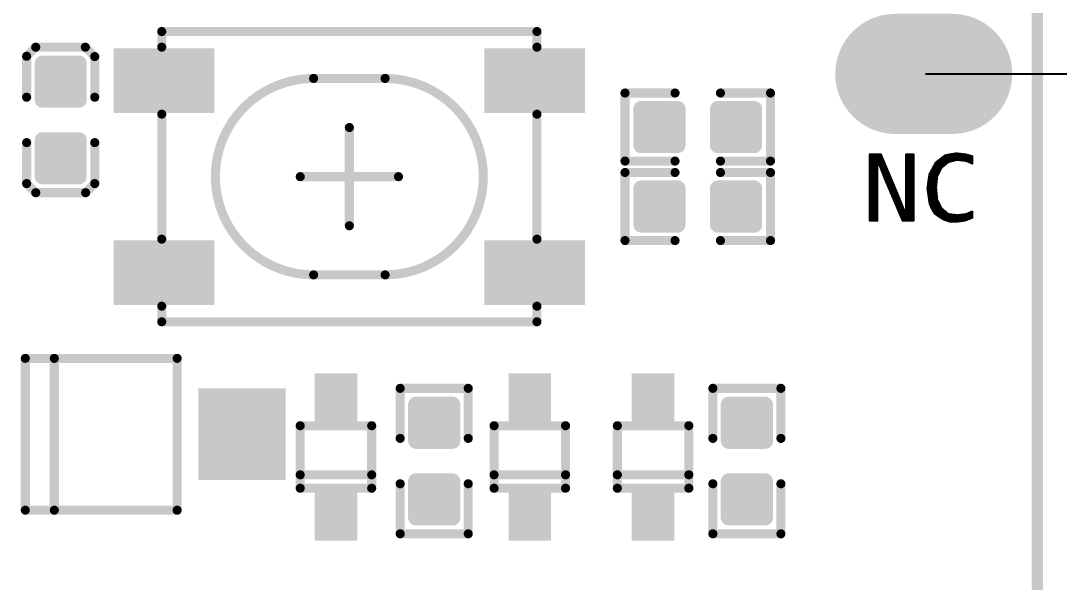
# Model space of a CAD drawing. Extents: x 18.8 to 58.3, y 22.4 to 94.7.
# Drawn here: x 39.42 to 51.05, y 33.63 to 39.92 of the extents above; entities that cross this region are included whole.
import ezdxf

# ---------------------------------------------------------------- set-up
doc = ezdxf.new("R2010")
doc.units = 0
doc.header["$MEASUREMENT"] = 0
doc.layers.get('0').update_dxf_attribs({"linetype": 'CONTINUOUS'})
doc.layers.get('Defpoints').update_dxf_attribs({"linetype": 'CONTINUOUS'})
doc.layers.add('SILKTOP_PHO', color=251, linetype='CONTINUOUS')
doc.layers.add('SOLDERTOP_PHO', color=7, linetype='CONTINUOUS')
doc.styles.get("Standard").update_dxf_attribs({"font": 'arial.ttf'})
doc.dimstyles.get("Standard").update_dxf_attribs({"dimtxt": 1.5, "dimasz": 1.5, "dimexe": 0.18, "dimexo": 0, "dimgap": 0.5, "dimtad": 0, "dimtih": 1, "dimtoh": 1, "dimzin": 0, "dimdsep": 46, "dimtxsty": 'Standard', "dimcen": 0.09, "dimadec": 0, "dimazin": 0, "dimtfac": 1, "dimtofl": 0, "dimtmove": 2, "dimatfit": 3, "dimfxl": 1, "dimtolj": 1, "dimtzin": 0, "dimarcsym": 0})

# ---------------------------------------------------------------- blocks, each defined once
blk = doc.blocks.new('ROUND_1')
at = {"const_width": 0.0127}
blk.add_lwpolyline([(-0.00635, 0, 1), (0.00635, 0, 1)], format="xyb", close=True, dxfattribs=at)
blk = doc.blocks.new('ROUND_33')
at = {"const_width": 0.0508}
blk.add_lwpolyline([(-0.0254, 0, 1), (0.0254, 0, 1)], format="xyb", close=True, dxfattribs=at)
blk = doc.blocks.new('RECTANGLE_228')
blk.add_solid([(0.238124, 0.27813), (0.238124, -0.27813), (-0.238124, 0.27813), (-0.238124, -0.27813)])
blk = doc.blocks.new('RECTANGLE_239')
blk.add_solid([(0.563118, 0.363092), (0.563118, -0.363092), (-0.563118, 0.363092), (-0.563118, -0.363092)])
blk = doc.blocks.new('OBLONG_245')
at = {"const_width": 1.3462}
blk.add_lwpolyline([(0.3175, 0), (-0.3175, 0)], dxfattribs=at)
at = {"const_width": 0.6731}
for points in [[(-0.65405, 0, 1), (0.01905, 0, 1)], [(-0.01905, 0, 1), (0.65405, 0, 1)]]:
    blk.add_lwpolyline(points, format="xyb", close=True, dxfattribs=at)
blk = doc.blocks.new('RECTANGLE_250')
blk.add_solid([(0.48806, 0.51308), (0.48806, -0.51308), (-0.48806, 0.51308), (-0.48806, -0.51308)])
blk = doc.blocks.new('ROUND_158')
at = {"const_width": 0.0889}
blk.add_lwpolyline([(-0.04445, 0, 1), (0.04445, 0, 1)], format="xyb", close=True, dxfattribs=at)
blk = doc.blocks.new('*D69')
at = {"color": 0, "linetype": 'Continuous', "lineweight": -2}
for p, q in [((49.549, 39.325), (54.589, 39.325)), ((54.409, 37.825), (54.409, 33.629)), ((54.409, 26.9), (54.409, 31.096)), ((49.625, 25.4), (54.589, 25.4))]:
    blk.add_line(p, q, dxfattribs=at)
at = {"color": 0, "linetype": 'Continuous'}
for points in [[(54.159, 37.825), (54.659, 37.825), (54.409, 39.325)], [(54.159, 26.9), (54.659, 26.9), (54.409, 25.4)]]:
    blk.add_solid(points, dxfattribs=at)
at = {"layer": 'Defpoints', "color": 0, "linetype": 'Continuous'}
for p in [(49.549, 39.325), (49.625, 25.4), (54.409, 25.4)]:
    blk.add_point(p, dxfattribs=at)
at = {"color": 0, "linetype": 'Continuous', "insert": (54.409, 32.363), "char_height": 1.5, "attachment_point": 5}
blk.add_mtext('\\A1;13.925', dxfattribs=at)

msp = doc.modelspace()

# ---------------------------------------------------------------- linework, layer by layer
at = {"layer": 'SILKTOP_PHO'}
for points, const_width in [([(50.8, 25.900126), (50.8, 78.49997)], 0.127), ([(45.200062, 39.799514), (40.999918, 39.799514)], 0.1016), ([(40.999918, 39.624508), (40.999918, 39.799514)], 0.1016), ([(45.200062, 39.624508), (45.200062, 39.799514)], 0.1016), ([(39.487602, 39.5224), (39.588948, 39.624)], 0.1016), ([(39.588948, 39.624), (40.1447, 39.624)], 0.1016), ([(40.1447, 39.624), (40.249602, 39.519098)], 0.1016), ([(39.487602, 39.063422), (39.487602, 39.5224)], 0.1016), ([(40.249602, 39.519098), (40.249602, 39.063422)], 0.1016), ([(42.69994, 39.274496), (43.50004, 39.274496)], 0.1016), ([(46.745906, 39.11092), (46.185582, 39.11092)], 0.1016), ([(46.185582, 39.11092), (46.185582, 38.34892)], 0.1016), ([(47.253906, 39.11092), (47.814484, 39.11092)], 0.1016), ([(47.814484, 39.11092), (47.814484, 38.34892)], 0.1016), ([(40.999918, 38.874446), (40.999918, 37.474398)], 0.1016), ([(45.200062, 37.474398), (45.200062, 38.874446)], 0.1016), ([(43.09999, 37.624512), (43.09999, 38.724586)], 0.1016), ([(39.487602, 38.555422), (39.487602, 38.096698)], 0.1016), ([(40.249602, 38.096698), (40.249602, 38.555422)], 0.1016), ([(46.185582, 38.34892), (46.745906, 38.34892)], 0.1016), ([(47.814484, 38.34892), (47.253906, 38.34892)], 0.1016), ([(49.049686, 38.422326), (48.927512, 38.422326)], 0.0254), ([(48.927512, 38.422326), (48.927512, 37.68344)], 0.0254), ([(48.9458, 37.68344), (48.9458, 38.422326)], 0.0254), ([(48.9712, 37.68344), (48.9712, 38.422326)], 0.0254), ([(48.9966, 37.68344), (48.9966, 38.422326)], 0.0254), ([(49.022, 38.316154), (49.022, 38.422326)], 0.0254), ([(49.0474, 38.27399), (49.0474, 38.422326)], 0.0254), ([(49.237392, 37.976302), (49.049686, 38.422326)], 0.0254), ([(49.0728, 38.20795), (49.0728, 38.367462)], 0.0254), ([(49.4157, 38.422326), (49.333658, 38.422326)], 0.0254), ([(49.333658, 38.422326), (49.333658, 37.802058)], 0.0254), ([(49.3522, 37.68344), (49.3522, 38.422326)], 0.0254), ([(49.3776, 37.68344), (49.3776, 38.422326)], 0.0254), ([(49.403, 37.68344), (49.403, 38.422326)], 0.0254), ([(49.4157, 37.68344), (49.4157, 38.422326)], 0.0254), ([(49.767998, 38.41115), (49.665128, 38.330886)], 0.0254), ([(49.7078, 38.234112), (49.7078, 38.36416)], 0.0254), ([(49.7332, 38.279578), (49.7332, 38.383972)], 0.0254), ([(49.7586, 38.300914), (49.7586, 38.403784)], 0.0254), ([(49.82464, 38.422326), (49.767998, 38.41115)], 0.0254), ([(49.784, 38.321996), (49.784, 38.414198)], 0.0254), ([(49.807368, 38.339776), (49.902872, 38.363652)], 0.0254), ([(49.8094, 38.340284), (49.8094, 38.419278)], 0.0254), ([(49.89449, 38.43401), (49.82464, 38.422326)], 0.0254), ([(49.8348, 38.346634), (49.8348, 38.424104)], 0.0254), ([(49.8602, 38.352984), (49.8602, 38.428422)], 0.0254), ([(49.8856, 38.359334), (49.8856, 38.432486)], 0.0254), ([(49.999138, 38.422326), (49.89449, 38.43401)], 0.0254), ([(49.902872, 38.363652), (49.907444, 38.363906)], 0.0254), ([(49.907444, 38.363906), (50.002948, 38.351968)], 0.0254), ([(49.911, 38.363398), (49.911, 38.432232)], 0.0254), ([(49.9364, 38.36035), (49.9364, 38.429438)], 0.0254), ([(49.9618, 38.357048), (49.9618, 38.426644)], 0.0254), ([(49.9872, 38.354), (49.9872, 38.42385)], 0.0254), ([(50.07229, 38.401498), (49.999138, 38.422326)], 0.0254), ([(50.002948, 38.351968), (50.006504, 38.350952)], 0.0254), ([(50.006504, 38.350952), (50.07229, 38.322758)], 0.0254), ([(50.0126, 38.348412), (50.0126, 38.418516)], 0.0254), ([(50.038, 38.33749), (50.038, 38.411404)], 0.0254), ([(50.0634, 38.326568), (50.0634, 38.404038)], 0.0254), ([(50.07229, 38.322758), (50.07229, 38.401498)], 0.0254), ([(46.745906, 38.220904), (46.185582, 38.220904)], 0.1016), ([(46.185582, 38.220904), (46.185582, 37.458904)], 0.1016), ([(47.253906, 38.220904), (47.814484, 38.220904)], 0.1016), ([(47.814484, 38.220904), (47.814484, 37.458904)], 0.1016), ([(49.009808, 38.303708), (49.034192, 38.308026)], 0.0254), ([(49.009808, 37.68344), (49.009808, 38.303708)], 0.0254), ([(49.034192, 38.308026), (49.093882, 38.153086)], 0.0254), ([(49.0982, 38.142926), (49.0982, 38.307264)], 0.0254), ([(49.1236, 38.083236), (49.1236, 38.246812)], 0.0254), ([(49.665128, 38.330886), (49.595786, 38.203886)], 0.0254), ([(49.6316, 37.798502), (49.6316, 38.269672)], 0.0254), ([(49.657, 37.759894), (49.657, 38.316154)], 0.0254), ([(49.679606, 38.177978), (49.727358, 38.273482)], 0.0254), ([(49.6824, 38.183312), (49.6824, 38.344348)], 0.0254), ([(49.727358, 38.273482), (49.73066, 38.277546)], 0.0254), ([(49.73066, 38.277546), (49.802288, 38.337236)], 0.0254), ([(49.802288, 38.337236), (49.807368, 38.339776)], 0.0254), ([(39.487602, 38.096698), (39.589202, 37.995098)], 0.1016), ([(40.148002, 37.995098), (40.249602, 38.096698)], 0.1016), ([(43.6499, 38.174422), (42.55008, 38.174422)], 0.1016), ([(49.093882, 38.153086), (49.293526, 37.68344)], 0.0254), ([(49.149, 38.023292), (49.149, 38.186614)], 0.0254), ([(49.1744, 37.963602), (49.1744, 38.126162)], 0.0254), ([(49.584102, 38.134544), (49.572418, 38.041072)], 0.0254), ([(49.595786, 38.203886), (49.584102, 38.134544)], 0.0254), ([(49.6062, 37.851334), (49.6062, 38.222936)], 0.0254), ([(49.666398, 38.054026), (49.678336, 38.173406)], 0.0254), ([(49.678336, 38.173406), (49.679606, 38.177978)], 0.0254), ([(39.589202, 37.995098), (40.148002, 37.995098)], 0.1016), ([(49.1998, 37.903912), (49.1998, 38.065964)], 0.0254), ([(49.2252, 37.844222), (49.2252, 38.005512)], 0.0254), ([(49.572418, 38.041072), (49.59604, 37.876988)], 0.0254), ([(49.5808, 37.982906), (49.5808, 38.107366)], 0.0254), ([(49.666398, 38.052756), (49.666398, 38.054026)], 0.0254), ([(49.666398, 38.05174), (49.666398, 38.052756)], 0.0254), ([(49.678336, 37.920422), (49.666398, 38.05174)], 0.0254), ([(49.30902, 37.797486), (49.237392, 37.976302)], 0.0254), ([(49.2506, 37.784278), (49.2506, 37.943536)], 0.0254), ([(49.679606, 37.91585), (49.678336, 37.920422)], 0.0254), ([(49.727358, 37.820346), (49.679606, 37.91585)], 0.0254), ([(49.6824, 37.740844), (49.6824, 37.910262)], 0.0254), ([(49.276, 37.724588), (49.276, 37.880036)], 0.0254), ([(49.3014, 37.68344), (49.3014, 37.816536)], 0.0254), ([(49.333658, 37.802058), (49.30902, 37.797486)], 0.0254), ([(49.3268, 37.68344), (49.3268, 37.790882)], 0.0254), ([(49.59604, 37.876988), (49.6189, 37.819584)], 0.0254), ([(49.6189, 37.819584), (49.652936, 37.762942)], 0.0254), ([(49.7078, 37.723318), (49.7078, 37.859462)], 0.0254), ([(49.73066, 37.816282), (49.727358, 37.820346)], 0.0254), ([(49.802288, 37.756592), (49.73066, 37.816282)], 0.0254), ([(49.7332, 37.708078), (49.7332, 37.813996)], 0.0254), ([(49.7586, 37.693346), (49.7586, 37.792914)], 0.0254), ([(49.784, 37.684964), (49.784, 37.771832)], 0.0254), ([(50.07229, 37.782754), (50.006504, 37.75456)], 0.0254), ([(50.038, 37.70249), (50.038, 37.768022)], 0.0254), ([(50.0634, 37.711888), (50.0634, 37.778944)], 0.0254), ([(50.07229, 37.715444), (50.07229, 37.782754)], 0.0254), ([(48.927512, 37.68344), (49.009808, 37.68344)], 0.0254), ([(49.293526, 37.68344), (49.4157, 37.68344)], 0.0254), ([(49.652936, 37.762942), (49.698148, 37.72916)], 0.0254), ([(49.698148, 37.72916), (49.75606, 37.694362)], 0.0254), ([(49.75606, 37.694362), (49.824386, 37.671502)], 0.0254), ([(49.808892, 37.753798), (49.802288, 37.756592)], 0.0254), ([(49.904396, 37.741606), (49.808892, 37.753798)], 0.0254), ([(49.8094, 37.676582), (49.8094, 37.753544)], 0.0254), ([(49.824386, 37.671502), (49.89322, 37.671502)], 0.0254), ([(49.8348, 37.671502), (49.8348, 37.750496)], 0.0254), ([(49.8602, 37.671502), (49.8602, 37.747194)], 0.0254), ([(49.8856, 37.671502), (49.8856, 37.744146)], 0.0254), ([(49.89322, 37.671502), (49.986438, 37.683186)], 0.0254), ([(49.907444, 37.741606), (49.904396, 37.741606)], 0.0254), ([(50.002948, 37.753798), (49.907444, 37.741606)], 0.0254), ([(49.911, 37.673788), (49.911, 37.742114)], 0.0254), ([(49.9364, 37.676836), (49.9364, 37.745416)], 0.0254), ([(49.9618, 37.680138), (49.9618, 37.748464)], 0.0254), ([(49.986438, 37.683186), (50.07229, 37.715444)], 0.0254), ([(49.9872, 37.68344), (49.9872, 37.751766)], 0.0254), ([(50.006504, 37.75456), (50.002948, 37.753798)], 0.0254), ([(50.0126, 37.692838), (50.0126, 37.7571)], 0.0254), ([(46.185582, 37.458904), (46.745906, 37.458904)], 0.1016), ([(47.814484, 37.458904), (47.253906, 37.458904)], 0.1016), ([(43.50004, 37.074602), (42.69994, 37.074602)], 0.1016), ([(40.999918, 36.549584), (40.999918, 36.72459)], 0.1016), ([(45.200062, 36.549584), (45.200062, 36.72459)], 0.1016), ([(40.999918, 36.549584), (45.200062, 36.549584)], 0.1016), ([(39.472616, 36.139882), (41.172384, 36.139882)], 0.1016), ([(39.472616, 34.440114), (39.472616, 36.139882)], 0.1016), ([(39.797482, 36.139882), (39.797482, 34.440114)], 0.1016), ([(41.172384, 36.139882), (41.172384, 34.440114)], 0.1016), ([(44.43095, 35.804348), (43.66895, 35.804348)], 0.1016), ([(43.66895, 35.804348), (43.66895, 35.244024)], 0.1016), ([(44.43095, 35.244024), (44.43095, 35.804348)], 0.1016), ([(47.93107, 35.804348), (47.16907, 35.804348)], 0.1016), ([(47.16907, 35.804348), (47.16907, 35.244024)], 0.1016), ([(47.93107, 35.244024), (47.93107, 35.804348)], 0.1016), ([(42.55008, 35.38601), (43.349926, 35.38601)], 0.1016), ([(42.55008, 34.685986), (42.55008, 35.38601)], 0.1016), ([(43.349926, 35.38601), (43.349926, 34.685986)], 0.1016), ([(44.720002, 35.38601), (45.520102, 35.38601)], 0.1016), ([(44.720002, 34.685986), (44.720002, 35.38601)], 0.1016), ([(45.520102, 35.38601), (45.520102, 34.685986)], 0.1016), ([(46.099984, 35.38601), (46.900084, 35.38601)], 0.1016), ([(46.099984, 34.685986), (46.099984, 35.38601)], 0.1016), ([(46.900084, 35.38601), (46.900084, 34.685986)], 0.1016), ([(43.349926, 34.8361), (42.55008, 34.8361)], 0.1016), ([(45.520102, 34.8361), (44.720002, 34.8361)], 0.1016), ([(46.900084, 34.8361), (46.099984, 34.8361)], 0.1016), ([(43.66895, 34.1757), (43.66895, 34.736024)], 0.1016), ([(44.43095, 34.736024), (44.43095, 34.1757)], 0.1016), ([(47.16907, 34.1757), (47.16907, 34.736024)], 0.1016), ([(47.93107, 34.736024), (47.93107, 34.1757)], 0.1016), ([(43.349926, 34.685986), (42.55008, 34.685986)], 0.1016), ([(45.520102, 34.685986), (44.720002, 34.685986)], 0.1016), ([(46.900084, 34.685986), (46.099984, 34.685986)], 0.1016), ([(41.172384, 34.440114), (39.472616, 34.440114)], 0.1016), ([(44.43095, 34.1757), (43.66895, 34.1757)], 0.1016), ([(47.93107, 34.1757), (47.16907, 34.1757)], 0.1016)]:
    msp.add_lwpolyline(points, dxfattribs=dict(at, const_width=const_width))
at = {"layer": 'SILKTOP_PHO', "const_width": 0.1016}
for points in [[(42.69994, 39.274496, 1), (42.69994, 37.074602)], [(43.50004, 37.074602, 1), (43.50004, 39.274496)]]:
    msp.add_lwpolyline(points, format="xyb", dxfattribs=at)
at = {"layer": 'SOLDERTOP_PHO'}
for points, const_width in [([(50.8, 25.900126), (50.8, 78.49997)], 0.127), ([(39.665402, 39.035228), (39.665402, 39.441628)], 0.1778), ([(39.665402, 39.441628), (40.071802, 39.441628)], 0.1778), ([(39.8018, 39.035228), (39.8018, 39.441628)], 0.1778), ([(39.9796, 39.035228), (39.9796, 39.441628)], 0.1778), ([(40.071802, 39.441628), (40.071802, 39.035228)], 0.1778), ([(39.665402, 39.2684), (40.071802, 39.2684)], 0.1778), ([(39.665402, 39.0906), (40.071802, 39.0906)], 0.1778), ([(40.071802, 39.035228), (39.665402, 39.035228)], 0.1778), ([(46.3677, 38.52672), (46.3677, 38.93312)], 0.1778), ([(46.3677, 38.93312), (46.7741, 38.93312)], 0.1778), ([(46.3677, 38.9128), (46.7741, 38.9128)], 0.1778), ([(46.3804, 38.52672), (46.3804, 38.93312)], 0.1778), ([(46.5582, 38.52672), (46.5582, 38.93312)], 0.1778), ([(46.736, 38.52672), (46.736, 38.93312)], 0.1778), ([(46.7741, 38.93312), (46.7741, 38.52672)], 0.1778), ([(47.225712, 38.52672), (47.225712, 38.93312)], 0.1778), ([(47.225712, 38.93312), (47.632112, 38.93312)], 0.1778), ([(47.225712, 38.9128), (47.632112, 38.9128)], 0.1778), ([(47.2694, 38.52672), (47.2694, 38.93312)], 0.1778), ([(47.4472, 38.52672), (47.4472, 38.93312)], 0.1778), ([(47.625, 38.52672), (47.625, 38.93312)], 0.1778), ([(47.632112, 38.93312), (47.632112, 38.52672)], 0.1778), ([(46.3677, 38.735), (46.7741, 38.735)], 0.1778), ([(47.225712, 38.735), (47.632112, 38.735)], 0.1778), ([(39.665402, 38.177216), (39.665402, 38.583616)], 0.1778), ([(39.665402, 38.583616), (40.071802, 38.583616)], 0.1778), ([(39.665402, 38.5572), (40.071802, 38.5572)], 0.1778), ([(39.8018, 38.177216), (39.8018, 38.583616)], 0.1778), ([(39.9796, 38.177216), (39.9796, 38.583616)], 0.1778), ([(40.071802, 38.583616), (40.071802, 38.177216)], 0.1778), ([(46.3677, 38.5572), (46.7741, 38.5572)], 0.1778), ([(46.7741, 38.52672), (46.3677, 38.52672)], 0.1778), ([(47.225712, 38.5572), (47.632112, 38.5572)], 0.1778), ([(47.632112, 38.52672), (47.225712, 38.52672)], 0.1778), ([(39.665402, 38.3794), (40.071802, 38.3794)], 0.1778), ([(39.665402, 38.2016), (40.071802, 38.2016)], 0.1778), ([(40.071802, 38.177216), (39.665402, 38.177216)], 0.1778), ([(46.3677, 37.636704), (46.3677, 38.043104)], 0.1778), ([(46.3677, 38.043104), (46.7741, 38.043104)], 0.1778), ([(46.3804, 37.636704), (46.3804, 38.043104)], 0.1778), ([(46.5582, 37.636704), (46.5582, 38.043104)], 0.1778), ([(46.736, 37.636704), (46.736, 38.043104)], 0.1778), ([(46.7741, 38.043104), (46.7741, 37.636704)], 0.1778), ([(47.225712, 37.636704), (47.225712, 38.043104)], 0.1778), ([(47.225712, 38.043104), (47.632112, 38.043104)], 0.1778), ([(47.2694, 37.636704), (47.2694, 38.043104)], 0.1778), ([(47.4472, 37.636704), (47.4472, 38.043104)], 0.1778), ([(47.625, 37.636704), (47.625, 38.043104)], 0.1778), ([(47.632112, 38.043104), (47.632112, 37.636704)], 0.1778), ([(46.3677, 38.0238), (46.7741, 38.0238)], 0.1778), ([(47.225712, 38.0238), (47.632112, 38.0238)], 0.1778), ([(46.3677, 37.846), (46.7741, 37.846)], 0.1778), ([(47.225712, 37.846), (47.632112, 37.846)], 0.1778), ([(46.3677, 37.6682), (46.7741, 37.6682)], 0.1778), ([(46.7741, 37.636704), (46.3677, 37.636704)], 0.1778), ([(47.225712, 37.6682), (47.632112, 37.6682)], 0.1778), ([(47.632112, 37.636704), (47.225712, 37.636704)], 0.1778), ([(43.84675, 35.21583), (43.84675, 35.62223)], 0.1778), ([(43.84675, 35.62223), (44.25315, 35.62223)], 0.1778), ([(43.8912, 35.21583), (43.8912, 35.62223)], 0.1778), ([(44.069, 35.21583), (44.069, 35.62223)], 0.1778), ([(44.2468, 35.21583), (44.2468, 35.62223)], 0.1778), ([(44.25315, 35.62223), (44.25315, 35.21583)], 0.1778), ([(47.34687, 35.21583), (47.34687, 35.62223)], 0.1778), ([(47.34687, 35.62223), (47.75327, 35.62223)], 0.1778), ([(47.4472, 35.21583), (47.4472, 35.62223)], 0.1778), ([(47.625, 35.21583), (47.625, 35.62223)], 0.1778), ([(47.75327, 35.62223), (47.75327, 35.21583)], 0.1778), ([(43.84675, 35.5346), (44.25315, 35.5346)], 0.1778), ([(47.34687, 35.5346), (47.75327, 35.5346)], 0.1778), ([(43.84675, 35.3568), (44.25315, 35.3568)], 0.1778), ([(47.34687, 35.3568), (47.75327, 35.3568)], 0.1778), ([(44.25315, 35.21583), (43.84675, 35.21583)], 0.1778), ([(47.75327, 35.21583), (47.34687, 35.21583)], 0.1778), ([(43.84675, 34.357818), (43.84675, 34.764218)], 0.1778), ([(43.84675, 34.764218), (44.25315, 34.764218)], 0.1778), ([(43.8912, 34.357818), (43.8912, 34.764218)], 0.1778), ([(44.069, 34.357818), (44.069, 34.764218)], 0.1778), ([(44.2468, 34.357818), (44.2468, 34.764218)], 0.1778), ([(44.25315, 34.764218), (44.25315, 34.357818)], 0.1778), ([(47.34687, 34.357818), (47.34687, 34.764218)], 0.1778), ([(47.34687, 34.764218), (47.75327, 34.764218)], 0.1778), ([(47.4472, 34.357818), (47.4472, 34.764218)], 0.1778), ([(47.625, 34.357818), (47.625, 34.764218)], 0.1778), ([(47.75327, 34.764218), (47.75327, 34.357818)], 0.1778), ([(43.84675, 34.6456), (44.25315, 34.6456)], 0.1778), ([(47.34687, 34.6456), (47.75327, 34.6456)], 0.1778), ([(43.84675, 34.4678), (44.25315, 34.4678)], 0.1778), ([(47.34687, 34.4678), (47.75327, 34.4678)], 0.1778), ([(44.25315, 34.357818), (43.84675, 34.357818)], 0.1778), ([(47.75327, 34.357818), (47.34687, 34.357818)], 0.1778)]:
    msp.add_lwpolyline(points, dxfattribs=dict(at, const_width=const_width))

# ---------------------------------------------------------------- block references
at = {"layer": 'SILKTOP_PHO'}
for name, p in [('ROUND_33', (40.999918, 39.799514)), ('ROUND_33', (40.999918, 39.799514)), ('ROUND_33', (45.200062, 39.799514)), ('ROUND_33', (45.200062, 39.799514)), ('ROUND_33', (39.588948, 39.624)), ('ROUND_33', (40.1447, 39.624)), ('ROUND_33', (40.999918, 39.624508)), ('ROUND_33', (45.200062, 39.624508)), ('ROUND_33', (39.487602, 39.5224)), ('ROUND_33', (40.249602, 39.519098)), ('ROUND_33', (42.69994, 39.274496)), ('ROUND_33', (42.69994, 39.274496)), ('ROUND_33', (43.50004, 39.274496)), ('ROUND_33', (43.50004, 39.274496)), ('ROUND_33', (39.487602, 39.063422)), ('ROUND_33', (40.249602, 39.063422)), ('ROUND_33', (46.185582, 39.11092)), ('ROUND_33', (46.745906, 39.11092)), ('ROUND_33', (47.253906, 39.11092)), ('ROUND_33', (47.814484, 39.11092)), ('ROUND_33', (40.999918, 38.874446)), ('ROUND_33', (45.200062, 38.874446)), ('ROUND_33', (43.09999, 38.724586)), ('ROUND_33', (39.487602, 38.555422)), ('ROUND_33', (40.249602, 38.555422)), ('ROUND_33', (46.185582, 38.34892)), ('ROUND_33', (46.745906, 38.34892)), ('ROUND_33', (47.253906, 38.34892)), ('ROUND_33', (47.814484, 38.34892)), ('ROUND_1', (48.927512, 38.422326)), ('ROUND_1', (48.9458, 38.422326)), ('ROUND_1', (48.9712, 38.422326)), ('ROUND_1', (48.9966, 38.422326)), ('ROUND_1', (49.022, 38.422326)), ('ROUND_1', (49.0474, 38.422326)), ('ROUND_1', (49.049686, 38.422326)), ('ROUND_1', (49.0728, 38.367462)), ('ROUND_1', (49.333658, 38.422326)), ('ROUND_1', (49.3522, 38.422326)), ('ROUND_1', (49.3776, 38.422326)), ('ROUND_1', (49.403, 38.422326)), ('ROUND_1', (49.4157, 38.422326)), ('ROUND_1', (49.4157, 38.422326)), ('ROUND_1', (49.7078, 38.36416)), ('ROUND_1', (49.7332, 38.383972)), ('ROUND_1', (49.7586, 38.403784)), ('ROUND_1', (49.767998, 38.41115)), ('ROUND_1', (49.784, 38.414198)), ('ROUND_1', (49.8094, 38.419278)), ('ROUND_1', (49.82464, 38.422326)), ('ROUND_1', (49.8348, 38.424104)), ('ROUND_1', (49.8602, 38.428422)), ('ROUND_1', (49.8602, 38.352984)), ('ROUND_1', (49.8856, 38.432486)), ('ROUND_1', (49.8856, 38.359334)), ('ROUND_1', (49.89449, 38.43401)), ('ROUND_1', (49.902872, 38.363652)), ('ROUND_1', (49.907444, 38.363906)), ('ROUND_1', (49.911, 38.432232)), ('ROUND_1', (49.911, 38.363398)), ('ROUND_1', (49.9364, 38.429438)), ('ROUND_1', (49.9364, 38.36035)), ('ROUND_1', (49.9618, 38.426644)), ('ROUND_1', (49.9618, 38.357048)), ('ROUND_1', (49.9872, 38.42385)), ('ROUND_1', (49.9872, 38.354)), ('ROUND_1', (49.999138, 38.422326)), ('ROUND_1', (50.002948, 38.351968)), ('ROUND_1', (50.006504, 38.350952)), ('ROUND_1', (50.0126, 38.418516)), ('ROUND_1', (50.0126, 38.348412)), ('ROUND_1', (50.038, 38.411404)), ('ROUND_1', (50.0634, 38.404038)), ('ROUND_1', (50.07229, 38.401498)), ('ROUND_1', (50.07229, 38.401498)), ('ROUND_33', (46.185582, 38.220904)), ('ROUND_33', (46.745906, 38.220904)), ('ROUND_33', (47.253906, 38.220904)), ('ROUND_33', (47.814484, 38.220904)), ('ROUND_1', (49.009808, 38.303708)), ('ROUND_1', (49.009808, 38.303708)), ('ROUND_1', (49.022, 38.316154)), ('ROUND_1', (49.034192, 38.308026)), ('ROUND_1', (49.0474, 38.27399)), ('ROUND_1', (49.0982, 38.307264)), ('ROUND_1', (49.1236, 38.246812)), ('ROUND_1', (49.6316, 38.269672)), ('ROUND_1', (49.657, 38.316154)), ('ROUND_1', (49.665128, 38.330886)), ('ROUND_1', (49.6824, 38.344348)), ('ROUND_1', (49.7078, 38.234112)), ('ROUND_1', (49.727358, 38.273482)), ('ROUND_1', (49.73066, 38.277546)), ('ROUND_1', (49.7332, 38.279578)), ('ROUND_1', (49.7586, 38.300914)), ('ROUND_1', (49.784, 38.321996)), ('ROUND_1', (49.802288, 38.337236)), ('ROUND_1', (49.807368, 38.339776)), ('ROUND_1', (49.8094, 38.340284)), ('ROUND_1', (49.8348, 38.346634)), ('ROUND_1', (50.038, 38.33749)), ('ROUND_1', (50.0634, 38.326568)), ('ROUND_1', (50.07229, 38.322758)), ('ROUND_33', (39.487602, 38.096698)), ('ROUND_33', (40.249602, 38.096698)), ('ROUND_33', (42.55008, 38.174422)), ('ROUND_33', (43.6499, 38.174422)), ('ROUND_1', (49.0728, 38.20795)), ('ROUND_1', (49.093882, 38.153086)), ('ROUND_1', (49.0982, 38.142926)), ('ROUND_1', (49.149, 38.186614)), ('ROUND_1', (49.1744, 38.126162)), ('ROUND_1', (49.584102, 38.134544)), ('ROUND_1', (49.595786, 38.203886)), ('ROUND_1', (49.6062, 38.222936)), ('ROUND_1', (49.678336, 38.173406)), ('ROUND_1', (49.679606, 38.177978)), ('ROUND_1', (49.6824, 38.183312)), ('ROUND_33', (39.589202, 37.995098)), ('ROUND_33', (40.148002, 37.995098)), ('ROUND_1', (49.1236, 38.083236)), ('ROUND_1', (49.149, 38.023292)), ('ROUND_1', (49.1998, 38.065964)), ('ROUND_1', (49.2252, 38.005512)), ('ROUND_1', (49.572418, 38.041072)), ('ROUND_1', (49.5808, 38.107366)), ('ROUND_1', (49.666398, 38.054026)), ('ROUND_1', (49.666398, 38.052756)), ('ROUND_1', (49.666398, 38.05174)), ('ROUND_1', (49.1744, 37.963602)), ('ROUND_1', (49.1998, 37.903912)), ('ROUND_1', (49.237392, 37.976302)), ('ROUND_1', (49.2506, 37.943536)), ('ROUND_1', (49.5808, 37.982906)), ('ROUND_1', (49.678336, 37.920422)), ('ROUND_1', (49.679606, 37.91585)), ('ROUND_1', (49.6824, 37.910262)), ('ROUND_1', (49.2252, 37.844222)), ('ROUND_1', (49.2506, 37.784278)), ('ROUND_1', (49.276, 37.880036)), ('ROUND_1', (49.3014, 37.816536)), ('ROUND_1', (49.30902, 37.797486)), ('ROUND_1', (49.3268, 37.790882)), ('ROUND_1', (49.333658, 37.802058)), ('ROUND_1', (49.59604, 37.876988)), ('ROUND_1', (49.6062, 37.851334)), ('ROUND_1', (49.6189, 37.819584)), ('ROUND_1', (49.6316, 37.798502)), ('ROUND_1', (49.7078, 37.859462)), ('ROUND_1', (49.727358, 37.820346)), ('ROUND_1', (49.73066, 37.816282)), ('ROUND_1', (49.7332, 37.813996)), ('ROUND_1', (49.7586, 37.792914)), ('ROUND_1', (49.784, 37.771832)), ('ROUND_1', (50.038, 37.768022)), ('ROUND_1', (50.0634, 37.778944)), ('ROUND_1', (50.07229, 37.782754)), ('ROUND_33', (43.09999, 37.624512)), ('ROUND_1', (48.927512, 37.68344)), ('ROUND_1', (48.9458, 37.68344)), ('ROUND_1', (48.9712, 37.68344)), ('ROUND_1', (48.9966, 37.68344)), ('ROUND_1', (49.009808, 37.68344)), ('ROUND_1', (49.276, 37.724588)), ('ROUND_1', (49.293526, 37.68344)), ('ROUND_1', (49.3014, 37.68344)), ('ROUND_1', (49.3268, 37.68344)), ('ROUND_1', (49.3522, 37.68344)), ('ROUND_1', (49.3776, 37.68344)), ('ROUND_1', (49.403, 37.68344)), ('ROUND_1', (49.4157, 37.68344)), ('ROUND_1', (49.652936, 37.762942)), ('ROUND_1', (49.657, 37.759894)), ('ROUND_1', (49.6824, 37.740844)), ('ROUND_1', (49.698148, 37.72916)), ('ROUND_1', (49.7078, 37.723318)), ('ROUND_1', (49.7332, 37.708078)), ('ROUND_1', (49.75606, 37.694362)), ('ROUND_1', (49.7586, 37.693346)), ('ROUND_1', (49.784, 37.684964)), ('ROUND_1', (49.802288, 37.756592)), ('ROUND_1', (49.808892, 37.753798)), ('ROUND_1', (49.808892, 37.753798)), ('ROUND_1', (49.8094, 37.753544)), ('ROUND_1', (49.8094, 37.676582)), ('ROUND_1', (49.824386, 37.671502)), ('ROUND_1', (49.8348, 37.750496)), ('ROUND_1', (49.8348, 37.671502)), ('ROUND_1', (49.8602, 37.747194)), ('ROUND_1', (49.8602, 37.671502)), ('ROUND_1', (49.8856, 37.744146)), ('ROUND_1', (49.8856, 37.671502)), ('ROUND_1', (49.89322, 37.671502)), ('ROUND_1', (49.904396, 37.741606)), ('ROUND_1', (49.907444, 37.741606)), ('ROUND_1', (49.911, 37.742114)), ('ROUND_1', (49.911, 37.673788)), ('ROUND_1', (49.9364, 37.745416)), ('ROUND_1', (49.9364, 37.676836)), ('ROUND_1', (49.9618, 37.748464)), ('ROUND_1', (49.9618, 37.680138)), ('ROUND_1', (49.986438, 37.683186)), ('ROUND_1', (49.9872, 37.751766)), ('ROUND_1', (49.9872, 37.68344)), ('ROUND_1', (50.002948, 37.753798)), ('ROUND_1', (50.002948, 37.753798)), ('ROUND_1', (50.006504, 37.75456)), ('ROUND_1', (50.0126, 37.7571)), ('ROUND_1', (50.0126, 37.692838)), ('ROUND_1', (50.038, 37.70249)), ('ROUND_1', (50.0634, 37.711888)), ('ROUND_1', (50.07229, 37.715444)), ('ROUND_33', (40.999918, 37.474398)), ('ROUND_33', (45.200062, 37.474398)), ('ROUND_33', (46.185582, 37.458904)), ('ROUND_33', (46.745906, 37.458904)), ('ROUND_33', (47.253906, 37.458904)), ('ROUND_33', (47.814484, 37.458904)), ('ROUND_33', (42.69994, 37.074602)), ('ROUND_33', (42.69994, 37.074602)), ('ROUND_33', (43.50004, 37.074602)), ('ROUND_33', (43.50004, 37.074602)), ('ROUND_33', (40.999918, 36.72459)), ('ROUND_33', (45.200062, 36.72459)), ('ROUND_33', (40.999918, 36.549584)), ('ROUND_33', (40.999918, 36.549584)), ('ROUND_33', (45.200062, 36.549584)), ('ROUND_33', (45.200062, 36.549584)), ('ROUND_33', (39.472616, 36.139882)), ('ROUND_33', (39.472616, 36.139882)), ('ROUND_33', (39.797482, 36.139882)), ('ROUND_33', (41.172384, 36.139882)), ('ROUND_33', (43.66895, 35.804348)), ('ROUND_33', (44.43095, 35.804348)), ('ROUND_33', (47.16907, 35.804348)), ('ROUND_33', (47.93107, 35.804348)), ('ROUND_33', (42.55008, 35.38601)), ('ROUND_33', (42.55008, 35.38601)), ('ROUND_33', (43.349926, 35.38601)), ('ROUND_33', (44.720002, 35.38601)), ('ROUND_33', (44.720002, 35.38601)), ('ROUND_33', (45.520102, 35.38601)), ('ROUND_33', (46.099984, 35.38601)), ('ROUND_33', (46.099984, 35.38601)), ('ROUND_33', (46.900084, 35.38601)), ('ROUND_33', (43.66895, 35.244024)), ('ROUND_33', (44.43095, 35.244024)), ('ROUND_33', (47.16907, 35.244024)), ('ROUND_33', (47.93107, 35.244024)), ('ROUND_33', (42.55008, 34.8361)), ('ROUND_33', (43.349926, 34.8361)), ('ROUND_33', (44.720002, 34.8361)), ('ROUND_33', (45.520102, 34.8361)), ('ROUND_33', (46.099984, 34.8361)), ('ROUND_33', (46.900084, 34.8361)), ('ROUND_33', (43.66895, 34.736024)), ('ROUND_33', (44.43095, 34.736024)), ('ROUND_33', (47.16907, 34.736024)), ('ROUND_33', (47.93107, 34.736024)), ('ROUND_33', (42.55008, 34.685986)), ('ROUND_33', (43.349926, 34.685986)), ('ROUND_33', (44.720002, 34.685986)), ('ROUND_33', (45.520102, 34.685986)), ('ROUND_33', (46.099984, 34.685986)), ('ROUND_33', (46.900084, 34.685986)), ('ROUND_33', (39.472616, 34.440114)), ('ROUND_33', (39.797482, 34.440114)), ('ROUND_33', (41.172384, 34.440114)), ('ROUND_33', (43.66895, 34.1757)), ('ROUND_33', (44.43095, 34.1757)), ('ROUND_33', (47.16907, 34.1757)), ('ROUND_33', (47.93107, 34.1757))]:
    msp.add_blockref(name, p, dxfattribs=at)
at = {"layer": 'SOLDERTOP_PHO'}
for name, p in [('OBLONG_245', (49.53, 39.325042)), ('ROUND_158', (39.665402, 39.441628)), ('ROUND_158', (39.8018, 39.441628)), ('ROUND_158', (39.9796, 39.441628)), ('ROUND_158', (40.071802, 39.441628)), ('RECTANGLE_239', (41.025064, 39.249604)), ('RECTANGLE_239', (45.174916, 39.249604)), ('ROUND_158', (39.665402, 39.2684)), ('ROUND_158', (40.071802, 39.2684)), ('ROUND_158', (39.665402, 39.0906)), ('ROUND_158', (40.071802, 39.0906)), ('ROUND_158', (39.665402, 39.035228)), ('ROUND_158', (39.665402, 39.035228)), ('ROUND_158', (39.8018, 39.035228)), ('ROUND_158', (39.9796, 39.035228)), ('ROUND_158', (40.071802, 39.035228)), ('ROUND_158', (46.3677, 38.93312)), ('ROUND_158', (46.3677, 38.9128)), ('ROUND_158', (46.3804, 38.93312)), ('ROUND_158', (46.5582, 38.93312)), ('ROUND_158', (46.736, 38.93312)), ('ROUND_158', (46.7741, 38.93312)), ('ROUND_158', (46.7741, 38.9128)), ('ROUND_158', (47.225712, 38.93312)), ('ROUND_158', (47.225712, 38.9128)), ('ROUND_158', (47.2694, 38.93312)), ('ROUND_158', (47.4472, 38.93312)), ('ROUND_158', (47.625, 38.93312)), ('ROUND_158', (47.632112, 38.93312)), ('ROUND_158', (47.632112, 38.9128)), ('ROUND_158', (46.3677, 38.735)), ('ROUND_158', (46.7741, 38.735)), ('ROUND_158', (47.225712, 38.735)), ('ROUND_158', (47.632112, 38.735)), ('ROUND_158', (39.665402, 38.583616)), ('ROUND_158', (39.665402, 38.5572)), ('ROUND_158', (39.8018, 38.583616)), ('ROUND_158', (39.9796, 38.583616)), ('ROUND_158', (40.071802, 38.583616)), ('ROUND_158', (40.071802, 38.5572)), ('ROUND_158', (46.3677, 38.5572)), ('ROUND_158', (46.3677, 38.52672)), ('ROUND_158', (46.3677, 38.52672)), ('ROUND_158', (46.3804, 38.52672)), ('ROUND_158', (46.5582, 38.52672)), ('ROUND_158', (46.736, 38.52672)), ('ROUND_158', (46.7741, 38.5572)), ('ROUND_158', (46.7741, 38.52672)), ('ROUND_158', (47.225712, 38.5572)), ('ROUND_158', (47.225712, 38.52672)), ('ROUND_158', (47.225712, 38.52672)), ('ROUND_158', (47.2694, 38.52672)), ('ROUND_158', (47.4472, 38.52672)), ('ROUND_158', (47.625, 38.52672)), ('ROUND_158', (47.632112, 38.5572)), ('ROUND_158', (47.632112, 38.52672)), ('ROUND_158', (39.665402, 38.3794)), ('ROUND_158', (40.071802, 38.3794)), ('ROUND_158', (39.665402, 38.2016)), ('ROUND_158', (39.665402, 38.177216)), ('ROUND_158', (39.665402, 38.177216)), ('ROUND_158', (39.8018, 38.177216)), ('ROUND_158', (39.9796, 38.177216)), ('ROUND_158', (40.071802, 38.2016)), ('ROUND_158', (40.071802, 38.177216)), ('ROUND_158', (46.3677, 38.043104)), ('ROUND_158', (46.3804, 38.043104)), ('ROUND_158', (46.5582, 38.043104)), ('ROUND_158', (46.736, 38.043104)), ('ROUND_158', (46.7741, 38.043104)), ('ROUND_158', (47.225712, 38.043104)), ('ROUND_158', (47.2694, 38.043104)), ('ROUND_158', (47.4472, 38.043104)), ('ROUND_158', (47.625, 38.043104)), ('ROUND_158', (47.632112, 38.043104)), ('ROUND_158', (46.3677, 38.0238)), ('ROUND_158', (46.7741, 38.0238)), ('ROUND_158', (47.225712, 38.0238)), ('ROUND_158', (47.632112, 38.0238)), ('ROUND_158', (46.3677, 37.846)), ('ROUND_158', (46.7741, 37.846)), ('ROUND_158', (47.225712, 37.846)), ('ROUND_158', (47.632112, 37.846)), ('ROUND_158', (46.3677, 37.6682)), ('ROUND_158', (46.3677, 37.636704)), ('ROUND_158', (46.3677, 37.636704)), ('ROUND_158', (46.3804, 37.636704)), ('ROUND_158', (46.5582, 37.636704)), ('ROUND_158', (46.736, 37.636704)), ('ROUND_158', (46.7741, 37.6682)), ('ROUND_158', (46.7741, 37.636704)), ('ROUND_158', (47.225712, 37.6682)), ('ROUND_158', (47.225712, 37.636704)), ('ROUND_158', (47.225712, 37.636704)), ('ROUND_158', (47.2694, 37.636704)), ('ROUND_158', (47.4472, 37.636704)), ('ROUND_158', (47.625, 37.636704)), ('ROUND_158', (47.632112, 37.6682)), ('ROUND_158', (47.632112, 37.636704)), ('RECTANGLE_239', (41.025064, 37.099494)), ('RECTANGLE_239', (45.174916, 37.099494)), ('RECTANGLE_228', (42.949876, 35.69589)), ('RECTANGLE_228', (45.120052, 35.69589)), ('RECTANGLE_228', (46.500034, 35.69589)), ('RECTANGLE_250', (41.897554, 35.289998)), ('ROUND_158', (43.84675, 35.62223)), ('ROUND_158', (43.8912, 35.62223)), ('ROUND_158', (44.069, 35.62223)), ('ROUND_158', (44.2468, 35.62223)), ('ROUND_158', (44.25315, 35.62223)), ('ROUND_158', (47.34687, 35.62223)), ('ROUND_158', (47.4472, 35.62223)), ('ROUND_158', (47.625, 35.62223)), ('ROUND_158', (47.75327, 35.62223)), ('ROUND_158', (43.84675, 35.5346)), ('ROUND_158', (44.25315, 35.5346)), ('ROUND_158', (47.34687, 35.5346)), ('ROUND_158', (47.75327, 35.5346)), ('ROUND_158', (43.84675, 35.3568)), ('ROUND_158', (44.25315, 35.3568)), ('ROUND_158', (47.34687, 35.3568)), ('ROUND_158', (47.75327, 35.3568)), ('ROUND_158', (43.84675, 35.21583)), ('ROUND_158', (43.84675, 35.21583)), ('ROUND_158', (43.8912, 35.21583)), ('ROUND_158', (44.069, 35.21583)), ('ROUND_158', (44.2468, 35.21583)), ('ROUND_158', (44.25315, 35.21583)), ('ROUND_158', (47.34687, 35.21583)), ('ROUND_158', (47.34687, 35.21583)), ('ROUND_158', (47.4472, 35.21583)), ('ROUND_158', (47.625, 35.21583)), ('ROUND_158', (47.75327, 35.21583)), ('ROUND_158', (43.84675, 34.764218)), ('ROUND_158', (43.8912, 34.764218)), ('ROUND_158', (44.069, 34.764218)), ('ROUND_158', (44.2468, 34.764218)), ('ROUND_158', (44.25315, 34.764218)), ('ROUND_158', (47.34687, 34.764218)), ('ROUND_158', (47.4472, 34.764218)), ('ROUND_158', (47.625, 34.764218)), ('ROUND_158', (47.75327, 34.764218)), ('RECTANGLE_228', (42.949876, 34.376106)), ('ROUND_158', (43.84675, 34.6456)), ('ROUND_158', (44.25315, 34.6456)), ('RECTANGLE_228', (45.120052, 34.376106)), ('RECTANGLE_228', (46.500034, 34.376106)), ('ROUND_158', (47.34687, 34.6456)), ('ROUND_158', (47.75327, 34.6456)), ('ROUND_158', (43.84675, 34.4678)), ('ROUND_158', (44.25315, 34.4678)), ('ROUND_158', (47.34687, 34.4678)), ('ROUND_158', (47.75327, 34.4678)), ('ROUND_158', (43.84675, 34.357818)), ('ROUND_158', (43.84675, 34.357818)), ('ROUND_158', (43.8912, 34.357818)), ('ROUND_158', (44.069, 34.357818)), ('ROUND_158', (44.2468, 34.357818)), ('ROUND_158', (44.25315, 34.357818)), ('ROUND_158', (47.34687, 34.357818)), ('ROUND_158', (47.34687, 34.357818)), ('ROUND_158', (47.4472, 34.357818)), ('ROUND_158', (47.625, 34.357818)), ('ROUND_158', (47.75327, 34.357818))]:
    msp.add_blockref(name, p, dxfattribs=at)

# ---------------------------------------------------------------- dimensions: what is measured, and where the dimension line sits
at = {"linetype": 'Continuous'}
dim = msp.add_linear_dim(base=(54.409399, 25.4), p1=(49.54905, 39.325042), p2=(49.624996, 25.4), angle=90, dimstyle='Standard', override={"dimdec": 3}, dxfattribs=at)
dim.commit()
dim.dimension.update_dxf_attribs({"geometry": '*D69', "text_midpoint": (54.409399, 32.362521)})

doc.saveas('drawing.dxf')
